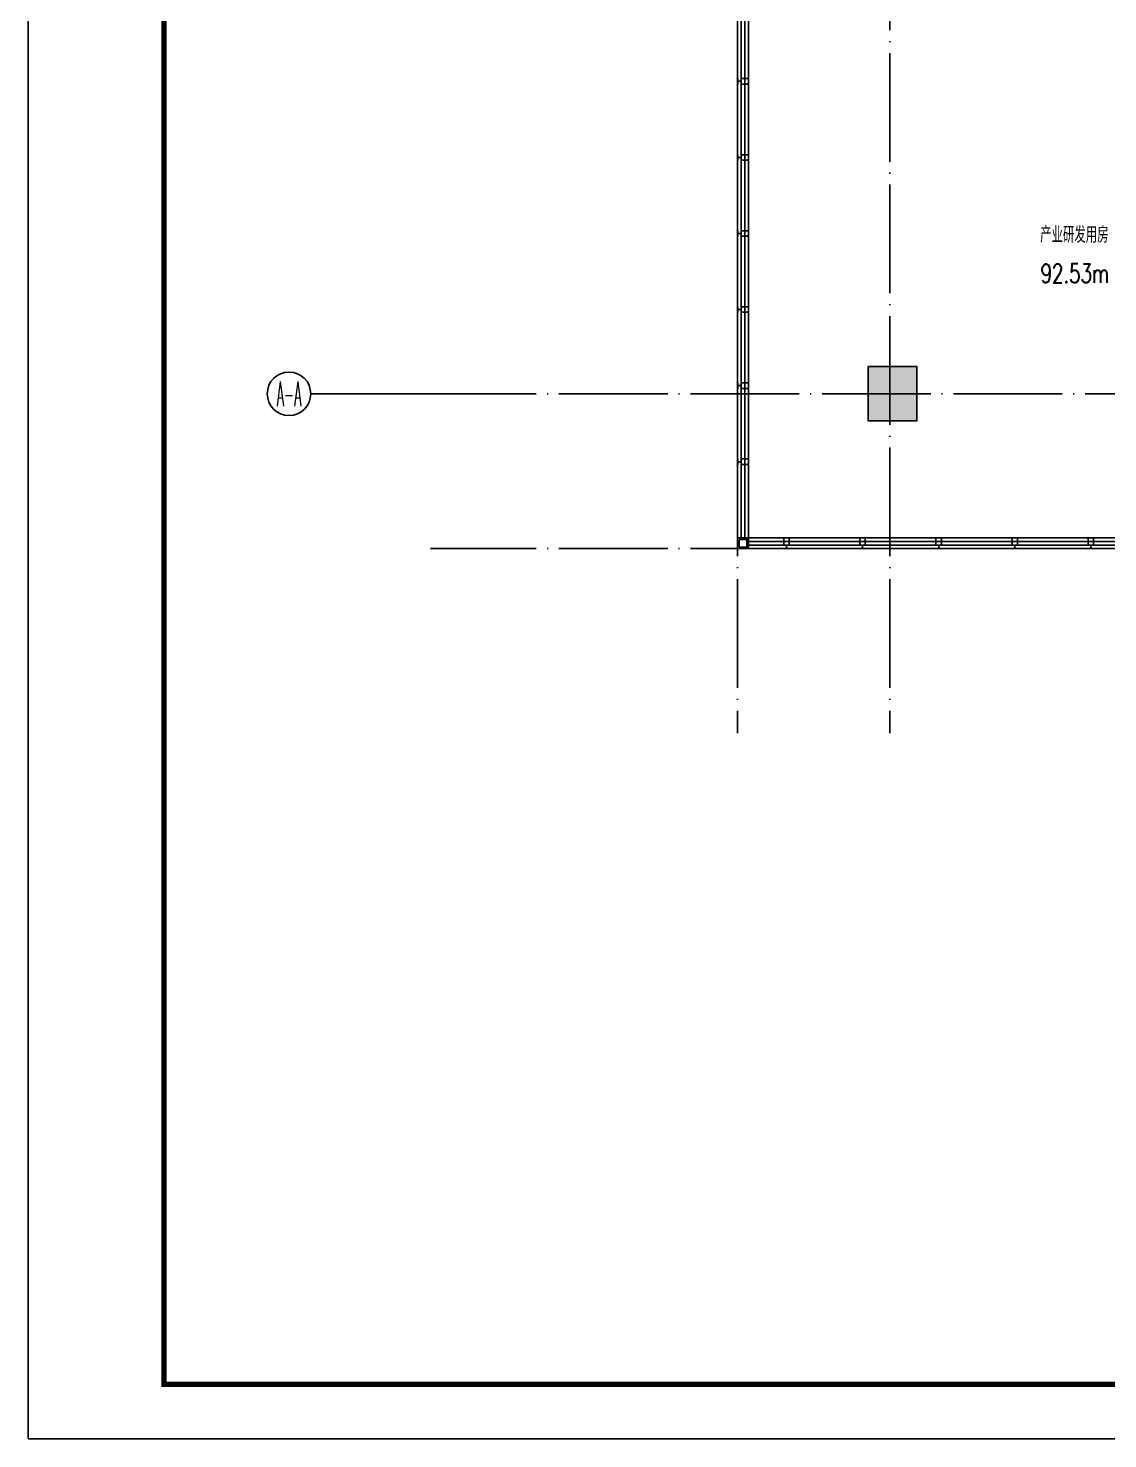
# Model space of a CAD drawing. Extents: x 1980812 to 2226895, y -554123 to 281606.
# Drawn here: x 1980812 to 2000678, y 151711 to 177667 of the extents above; entities that cross this region are included whole.
import ezdxf
from ezdxf.enums import TextEntityAlignment as Align

# ---------------------------------------------------------------- set-up
doc = ezdxf.new("R2010")
doc.units = 0
doc.header["$LTSCALE"] = 1000
doc.header["$MEASUREMENT"] = 0
doc.linetypes.add('DOTE', pattern=[2.42, 2, -0.2, 0.02, -0.2])
for name, color, linetype in [('AXIS', 7, 'Continuous'), ('AXIS_TEXT', 7, 'Continuous'), ('COLU', 8, 'Continuous'), ('COLU_HATCH', 8, 'Continuous'), ('CURTWALL', 8, 'Continuous'), ('dote', 8, 'DOTE'), ('DQ2', 2, 'Continuous'), ('TK', 1, 'Continuous'), ('WALL', 7, 'Continuous'), ('WINDOW', 8, 'Continuous'), ('房号', 8, 'Continuous'), ('房间名称', 7, 'Continuous'), ('窗户分隔', 8, 'Continuous'), ('详细尺寸-幕墙', 8, 'Continuous')]:
    doc.layers.add(name, color=color, linetype=linetype)
doc.styles.add('_TCH_AXIS', font='COMPLEX', dxfattribs={"bigfont": 'GBCBIG'})
doc.styles.add('COMPLEX', font='COMPLEX')
doc.styles.add('D8', font='txtw.shx', dxfattribs={"width": 0.7, "bigfont": 'hztxtw.shx'})
doc.styles.add('HZF', font='ROMANS2', dxfattribs={"width": 0.7, "bigfont": 'HZDF2'})

# ---------------------------------------------------------------- blocks, each defined once
blk = doc.blocks.new('A$C40541402')
at = {"layer": 'CURTWALL'}
for p, q in [((-2800, -25950), (-2800, -16200)), ((-2733, -25950), (-2733, -16200)), ((-2667, -25950), (-2667, -16200)), ((-2600, -25950), (-2600, -16200)), ((-2800, -25950), (-2600, -25950)), ((-2600, -25950), (6500, -25950)), ((-2600, -25950), (-2600, -26150)), ((-2600, -26017), (6500, -26017)), ((-2600, -26083), (6500, -26083)), ((-2600, -26150), (6500, -26150))]:
    blk.add_line(p, q, dxfattribs=at)
for points in [[(-2800, -25950), (-2600, -25950), (-2600, -26150), (-2800, -26150)], [(-2770, -25980), (-2630, -25980), (-2630, -26120), (-2770, -26120)]]:
    blk.add_lwpolyline(points, close=True, dxfattribs=at)
blk = doc.blocks.new('_AXISO')
blk.add_circle((0, 0), 0.5)
at = {"layer": 'AXIS_TEXT', "style": 'COMPLEX', "width": 1.041667}
blk.add_attdef('A', text='', height=0.56, dxfattribs=at).set_placement((-0.25, -0.28), (0.25, -0.28), align=Align.FIT)
blk = doc.blocks.new('A座塔楼')
at = {"layer": 'AXIS'}
blk.add_line((-6824, 0), (-10655, 0), dxfattribs=at)
at = {"layer": 'dote'}
for p, q in [((-2800, 30469), (-2800, -6248)), ((0, 30469), (0, -6248)), ((56413, 0), (-8454, 0)), ((56413, -2850), (-8454, -2850))]:
    blk.add_line(p, q, dxfattribs=at)
at = {"layer": 'AXIS'}
ref = blk.add_blockref('_AXISO', (-11055, 0), dxfattribs=dict(at, xscale=800, yscale=800, zscale=800))
ref.add_attrib('A', 'A-A', dxfattribs={"layer": 'AXIS_TEXT', "height": 452.5, "style": '_TCH_AXIS', "width": 0.323077}).set_placement((-11281, -226), (-10828, -226), align=Align.FIT)
blk = doc.blocks.new('A$C28812CA5')
at = {"layer": '房间名称', "style": 'D8', "width": 0.7}
for s, p in [('设备平台', (12908, -1364)), ('产业研发用房', (1908, -1537)), ('产业研发用房', (8600, -1537)), ('产业研发用房', (17372, -1537)), ('产业研发用房', (21200, -1537)), ('产业研发用房', (25400, -1537)), ('产业研发用房', (29600, -1537)), ('产业研发用房', (33924, -1537)), ('产业研发用房', (38000, -1537)), ('产业研发用房', (43491, -1537)), ('产业研发用房', (3550, -9712)), ('产业研发用房', (42805, -9712)), ('产业研发用房', (3577, -13987)), ('产业研发用房', (42805, -13987)), ('产业研发用房', (3396, -20374)), ('产业研发用房', (44696, -20367)), ('产业研发用房', (8600, -20667)), ('产业研发用房', (12563, -20754)), ('产业研发用房', (17000, -20754)), ('产业研发用房', (21200, -20754)), ('产业研发用房', (25400, -20754)), ('产业研发用房', (29600, -20754)), ('产业研发用房', (37808, -20796)), ('设备平台', (33925, -22326))]:
    blk.add_text(s, height=300, rotation=0.0006, dxfattribs=at).set_placement(p, align=Align.MIDDLE_CENTER)
blk = doc.blocks.new('竖梃0903')
at = {"layer": '窗户分隔'}
blk.add_line((115028288, 22648046), (115028222, 22648046), dxfattribs=at)
for points in [[(115028222, 22648096), (115028225, 22648096), (115028225, 22647996), (115028222, 22647996)], [(115028288, 22648096), (115028422, 22648096), (115028422, 22647996), (115028288, 22647996)]]:
    blk.add_lwpolyline(points, close=True, dxfattribs=at)
blk = doc.blocks.new('幕墙6层')
at = {"layer": 'WINDOW', "xscale": -1, "rotation": 180}
for p in [(-115031022, 22630496), (-115031022, 22629096), (-115031022, 22627696), (-115031022, 22626296), (-115031022, 22624896), (-115031022, 22623496)]:
    blk.add_blockref('竖梃0903', p, dxfattribs=at)
at = {"layer": 'WINDOW', "rotation": 90}
for p in [(22646146, -115054372), (22647546, -115054372), (22648946, -115054372), (22650346, -115054372), (22651746, -115054372)]:
    blk.add_blockref('竖梃0903', p, dxfattribs=at)
blk = doc.blocks.new('4~10层墙柱')
at = {"layer": 'COLU_HATCH'}
h = blk.add_hatch(color=256, dxfattribs=at)
h.dxf.hatch_style = 1
h.paths.add_polyline_path([(61802, -1133198), (62802, -1133198), (62802, -1134198), (61802, -1134198)])
h = blk.add_hatch(color=256, dxfattribs=at)
h.dxf.hatch_style = 1
h.paths.add_polyline_path([(70702, -1134198), (69702, -1134198), (69702, -1133198), (70702, -1133198)])
h = blk.add_hatch(color=256, dxfattribs=at)
h.dxf.hatch_style = 1
h.paths.add_polyline_path([(53902, -1134198), (53902, -1133298), (54902, -1133298), (54902, -1134198)])
h = blk.add_hatch(color=256, dxfattribs=at)
h.dxf.hatch_style = 1
h.paths.add_polyline_path([(78302, -1134198), (77302, -1134198), (77302, -1133298), (78302, -1133298)])
h = blk.add_hatch(color=256, dxfattribs=at)
h.dxf.hatch_style = 1
h.paths.add_polyline_path([(53902, -1140648), (53902, -1139748), (54902, -1139748), (54902, -1140648)])
h = blk.add_hatch(color=256, dxfattribs=at)
h.dxf.hatch_style = 1
h.paths.add_polyline_path([(77502, -1140648), (77502, -1139748), (78502, -1139748), (78502, -1140648)])
h = blk.add_hatch(color=256, dxfattribs=at)
h.dxf.hatch_style = 1
h.paths.add_polyline_path([(61802, -1148698), (62202, -1148698), (62202, -1144848), (62402, -1144848), (62402, -1144648), (70102, -1144648), (70102, -1144848), (70302, -1144848), (70302, -1148048), (70702, -1148048), (70702, -1144248), (61802, -1144248)])
h = blk.add_hatch(color=256, dxfattribs=at)
h.dxf.hatch_style = 1
h.paths.add_polyline_path([(53902, -1149048), (53902, -1148148), (55002, -1148148), (55002, -1149048)])
h = blk.add_hatch(color=256, dxfattribs=at)
h.dxf.hatch_style = 1
h.paths.add_polyline_path([(77152, -1149048), (77152, -1148148), (78252, -1148148), (78252, -1149048)])
h = blk.add_hatch(color=256, dxfattribs=at)
h.dxf.hatch_style = 1
h.paths.add_polyline_path([(61802, -1153648), (62852, -1153648), (62852, -1153448), (62202, -1153448), (62202, -1150698), (61802, -1150698)])
h = blk.add_hatch(color=256, dxfattribs=at)
h.dxf.hatch_style = 1
h.paths.add_polyline_path([(62202, -1150898), (70302, -1150898), (70302, -1151098), (62202, -1151098)])
h = blk.add_hatch(color=256, dxfattribs=at)
h.dxf.hatch_style = 1
h.paths.add_polyline_path([(70702, -1153648), (69652, -1153648), (69652, -1153448), (70302, -1153448), (70302, -1150898), (70702, -1150898)])
h = blk.add_hatch(color=256, dxfattribs=at)
h.dxf.hatch_style = 1
h.paths.add_polyline_path([(53902, -1157448), (53902, -1156548), (55002, -1156548), (55002, -1157448)])
h = blk.add_hatch(color=256, dxfattribs=at)
h.dxf.hatch_style = 1
h.paths.add_polyline_path([(77152, -1157448), (77152, -1156548), (78252, -1156548), (78252, -1157448)])
h = blk.add_hatch(color=256, dxfattribs=at)
h.dxf.hatch_style = 1
h.paths.add_polyline_path([(61802, -1161748), (61802, -1156648), (62852, -1156648), (62852, -1156848), (62202, -1156848), (62202, -1161748)])
h = blk.add_hatch(color=256, dxfattribs=at)
h.dxf.hatch_style = 1
h.paths.add_polyline_path([(70702, -1161848), (70702, -1156648), (69652, -1156648), (69652, -1156848), (70302, -1156848), (70302, -1161848)])
h = blk.add_hatch(color=256, dxfattribs=at)
h.dxf.hatch_style = 1
h.paths.add_polyline_path([(62202, -1159048), (70302, -1159048), (70302, -1159248), (62202, -1159248)])
h = blk.add_hatch(color=256, dxfattribs=at)
h.dxf.hatch_style = 1
h.paths.add_polyline_path([(61802, -1164898), (62202, -1164898), (62202, -1169348), (62402, -1169348), (62402, -1169548), (70102, -1169548), (70102, -1169348), (70302, -1169348), (70302, -1164948), (70702, -1164948), (70702, -1169948), (61802, -1169948)])
h = blk.add_hatch(color=256, dxfattribs=at)
h.dxf.hatch_style = 1
h.paths.add_polyline_path([(53902, -1165848), (53902, -1164948), (55002, -1164948), (55002, -1165848)])
h = blk.add_hatch(color=256, dxfattribs=at)
h.dxf.hatch_style = 1
h.paths.add_polyline_path([(77152, -1165848), (77152, -1164948), (78252, -1164948), (78252, -1165848)])
h = blk.add_hatch(color=256, dxfattribs=at)
h.dxf.hatch_style = 1
h.paths.add_polyline_path([(53902, -1174248), (53902, -1173348), (54902, -1173348), (54902, -1174248)])
h = blk.add_hatch(color=256, dxfattribs=at)
h.dxf.hatch_style = 1
h.paths.add_polyline_path([(77202, -1174248), (77202, -1173348), (78202, -1173348), (78202, -1174248)])
h = blk.add_hatch(color=256, dxfattribs=at)
h.dxf.hatch_style = 1
h.paths.add_polyline_path([(61802, -1179698), (61802, -1180698), (62802, -1180698), (62802, -1179698)])
h = blk.add_hatch(color=256, dxfattribs=at)
h.dxf.hatch_style = 1
h.paths.add_polyline_path([(69702, -1179698), (69702, -1180698), (70702, -1180698), (70702, -1179698)])
h = blk.add_hatch(color=256, dxfattribs=at)
h.dxf.hatch_style = 1
h.paths.add_polyline_path([(53902, -1180698), (53902, -1179798), (54902, -1179798), (54902, -1180698)])
h = blk.add_hatch(color=256, dxfattribs=at)
h.dxf.hatch_style = 1
h.paths.add_polyline_path([(77202, -1180698), (77202, -1179798), (78202, -1179798), (78202, -1180698)])
at = {"layer": 'COLU'}
for points in [[(61802, -1133198), (62802, -1133198), (62802, -1134198), (61802, -1134198)], [(70702, -1134198), (69702, -1134198), (69702, -1133198), (70702, -1133198)], [(53902, -1134198), (53902, -1133298), (54902, -1133298), (54902, -1134198)], [(78302, -1134198), (77302, -1134198), (77302, -1133298), (78302, -1133298)], [(78302, -1134198), (77302, -1134198), (77302, -1133298), (78302, -1133298)], [(53902, -1140648), (53902, -1139748), (54902, -1139748), (54902, -1140648)], [(77502, -1140648), (77502, -1139748), (78502, -1139748), (78502, -1140648)], [(77502, -1140648), (77502, -1139748), (78502, -1139748), (78502, -1140648)], [(61802, -1148698), (62202, -1148698), (62202, -1144848), (62402, -1144848), (62402, -1144648), (70102, -1144648), (70102, -1144848), (70302, -1144848), (70302, -1148048), (70702, -1148048), (70702, -1144248), (61802, -1144248)], [(53902, -1149048), (53902, -1148148), (55002, -1148148), (55002, -1149048)], [(77152, -1149048), (77152, -1148148), (78252, -1148148), (78252, -1149048)], [(77152, -1149048), (77152, -1148148), (78252, -1148148), (78252, -1149048)], [(61802, -1153648), (62852, -1153648), (62852, -1153448), (62202, -1153448), (62202, -1150698), (61802, -1150698)], [(62202, -1150898), (70302, -1150898), (70302, -1151098), (62202, -1151098)], [(70702, -1153648), (69652, -1153648), (69652, -1153448), (70302, -1153448), (70302, -1150898), (70702, -1150898)], [(53902, -1157448), (53902, -1156548), (55002, -1156548), (55002, -1157448)], [(77152, -1157448), (77152, -1156548), (78252, -1156548), (78252, -1157448)], [(77152, -1157448), (77152, -1156548), (78252, -1156548), (78252, -1157448)], [(61802, -1161748), (61802, -1156648), (62852, -1156648), (62852, -1156848), (62202, -1156848), (62202, -1161748)], [(70702, -1161848), (70702, -1156648), (69652, -1156648), (69652, -1156848), (70302, -1156848), (70302, -1161848)], [(62202, -1159048), (70302, -1159048), (70302, -1159248), (62202, -1159248)], [(61802, -1164898), (62202, -1164898), (62202, -1169348), (62402, -1169348), (62402, -1169548), (70102, -1169548), (70102, -1169348), (70302, -1169348), (70302, -1164948), (70702, -1164948), (70702, -1169948), (61802, -1169948)], [(53902, -1165848), (53902, -1164948), (55002, -1164948), (55002, -1165848)], [(77152, -1165848), (77152, -1164948), (78252, -1164948), (78252, -1165848)], [(77152, -1165848), (77152, -1164948), (78252, -1164948), (78252, -1165848)], [(53902, -1174248), (53902, -1173348), (54902, -1173348), (54902, -1174248)], [(77202, -1174248), (77202, -1173348), (78202, -1173348), (78202, -1174248)], [(77202, -1174248), (77202, -1173348), (78202, -1173348), (78202, -1174248)], [(61802, -1179698), (61802, -1180698), (62802, -1180698), (62802, -1179698)], [(69702, -1179698), (69702, -1180698), (70702, -1180698), (70702, -1179698)], [(53902, -1180698), (53902, -1179798), (54902, -1179798), (54902, -1180698)], [(77202, -1180698), (77202, -1179798), (78202, -1179798), (78202, -1180698)]]:
    blk.add_lwpolyline(points, close=True, dxfattribs=at)
blk = doc.blocks.new('tu kuang A1 A')
at = {"layer": 'TK'}
blk.add_lwpolyline([(0, 59400), (84100, 59400), (84100, 0), (0, 0)], close=True, dxfattribs=at)
at = {"layer": 'TK', "const_width": 100}
blk.add_lwpolyline([(83100, 1000), (83100, 58400), (2500, 58400), (2500, 1000)], close=True, dxfattribs=at)

msp = doc.modelspace()

# ---------------------------------------------------------------- block references
at = {"layer": 'COLU', "rotation": 270}
msp.add_blockref('4~10层墙柱', (3176964.6, 248642.3), dxfattribs=at)
at = {"layer": 'DQ2'}
msp.add_blockref('tu kuang A1 A', (1980812.3, 151711.3), dxfattribs=at)
at = {"layer": 'WALL'}
for name, p in [('A座塔楼', (1996666.5, 170940.5)), ('A$C40541402', (1996666.5, 194240.5))]:
    msp.add_blockref(name, p, dxfattribs=at)
at = {"layer": '房号'}
msp.add_blockref('A$C28812CA5', (1996666.5, 194240.5), dxfattribs=at)
at = {"layer": '详细尺寸-幕墙'}
msp.add_blockref('幕墙6层', (1996666.5, 194240.5), dxfattribs=at)

# ---------------------------------------------------------------- texts
at = {"layer": '房间名称', "style": 'HZF', "width": 0.7}
msp.add_text('92.53m', height=350, dxfattribs=at).set_placement((2000071.7, 173155.9), align=Align.MIDDLE_CENTER)

doc.saveas('drawing.dxf')
